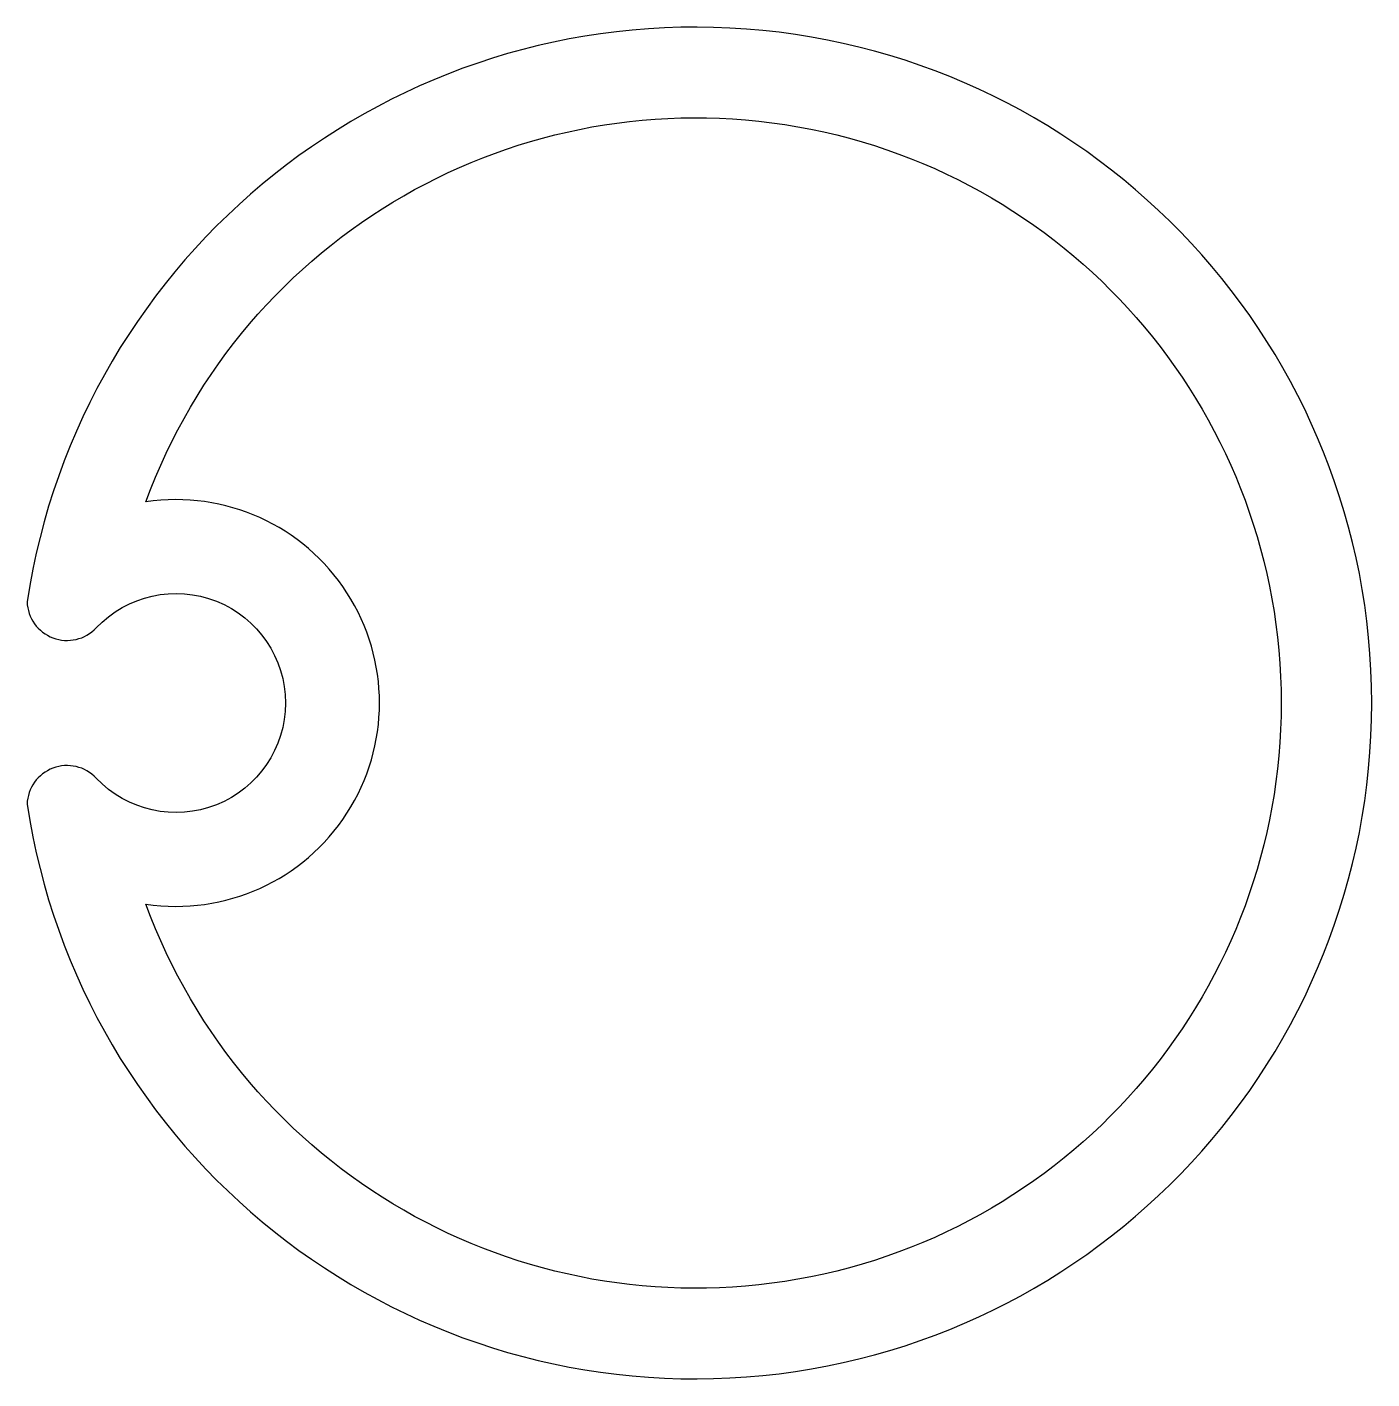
# Model space of a CAD drawing. Extents: x 246.5 to 268, y 235 to 256.6.
import ezdxf

# ---------------------------------------------------------------- set-up
doc = ezdxf.new("R2010")
doc.units = 0
doc.layers.add('ANA', color=220, linetype='CONTINUOUS')

msp = doc.modelspace()

# ---------------------------------------------------------------- linework, layer by layer
at = {"layer": 'ANA'}
for points in [[(247.581, 244.586, 0.666158), (246.476, 244.169, 13.276428), (246.476, 247.404, 0.666158), (247.581, 246.987, -2.517399)], [(248.374, 242.572, 1.160462), (248.374, 249.001, -5.640386)]]:
    msp.add_lwpolyline(points, format="xyb", close=True, dxfattribs=at)

doc.saveas('drawing.dxf')
